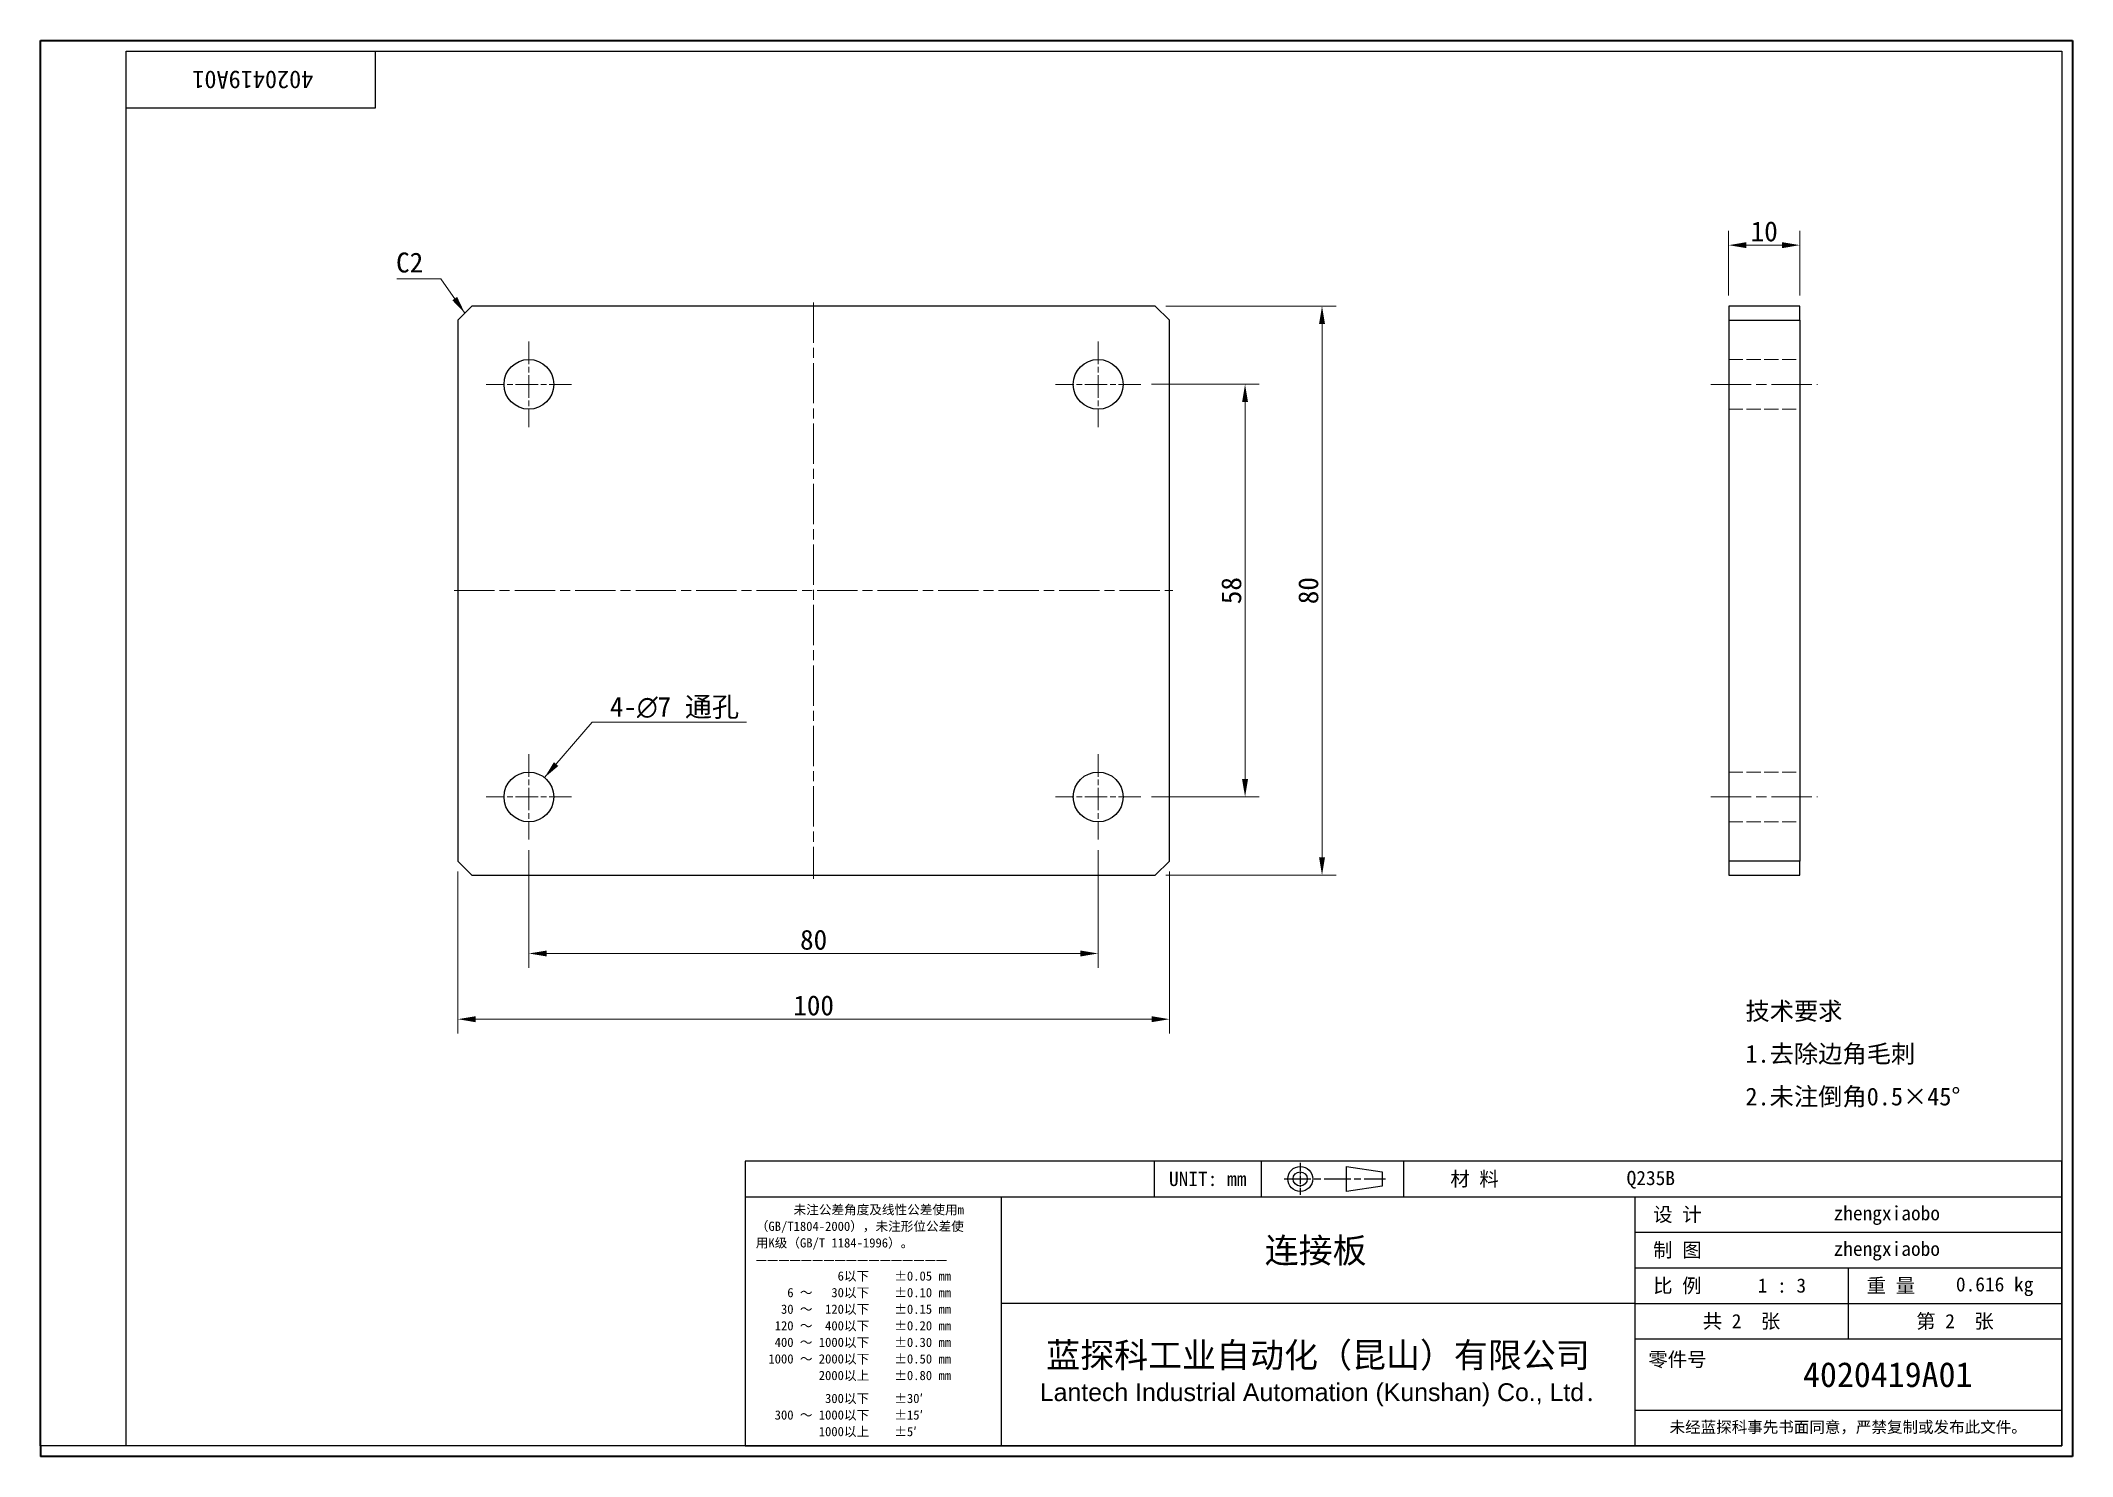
# Model space of a CAD drawing. Header units: millimetres. Extents: x 6 to 292, y 5 to 205.
import ezdxf
from ezdxf.enums import TextEntityAlignment as Align

# ---------------------------------------------------------------- set-up
doc = ezdxf.new("R2010")
doc.units = ezdxf.units.MM
doc.linetypes.add('CHAIN', pattern=[0.3543, 0.2362, -0.0295, 0.0591, -0.0295])
doc.linetypes.add('DASHED', pattern=[0.2067, 0.1654, -0.0413])
for name, color, linetype, lineweight in [('1', 7, 'Continuous', 18), ('可见 (ISO)', 7, 'Continuous', 25), ('图框 (ISO)', 7, 'Continuous', 35), ('标题 (ISO)', 7, 'Continuous', 25)]:
    doc.layers.add(name, color=color, linetype=linetype, lineweight=lineweight)
for name, color, linetype, lineweight, true_color in [('中心标记 (ISO)', 1, 'CHAIN', 18, 0xff0000), ('中心线 (ISO)', 1, 'CHAIN', 18, 0xff0000), ('尺寸 (ISO)', 7, 'Continuous', 18, 0x008000), ('符号 (ISO)', 7, 'Continuous', 18, 0x008000), ('隐藏 (ISO)', 5, 'DASHED', 18, 0x0000ff)]:
    doc.layers.add(name, color=color, linetype=linetype, lineweight=lineweight, true_color=true_color)
doc.styles.add('文本样式164', font='SimSun.ttf')
doc.styles.add('文本样式165', font='SimSun.ttf')
doc.styles.add('文本样式74', font='SimSun.ttf')
doc.styles.add('最新国标', font='simfang.ttf')
doc.styles.add('注释文本 (ISO)', font='simfang.ttf')
doc.dimstyles.new('默认 (GB)', dxfattribs={"dimtxt": 2.8, "dimasz": 2.5, "dimexe": 2, "dimexo": 1.5, "dimgap": 0.5, "dimtad": 1, "dimtoh": 1, "dimdsep": 46, "dimtxsty": '最新国标', "dimcen": 0.09, "dimdle": 10, "dimclrd": 256, "dimclre": 256, "dimclrt": 256, "dimaunit": 1, "dimadec": 3, "dimazin": 2, "dimtfac": 0.535714, "dimtmove": 0, "dimatfit": 3, "dimfxl": 0, "dimtolj": 1, "dimtzin": 0, "dimlwd": -1, "dimlwe": -1, "dimarcsym": 0})
doc.dimstyles.new('默认 (GB)$7', dxfattribs={"dimtxt": 2.8, "dimasz": 2.5, "dimexe": 2, "dimexo": 1.5, "dimgap": 0.5, "dimtad": 1, "dimtoh": 1, "dimdsep": 46, "dimtxsty": '最新国标', "dimcen": 0.09, "dimdle": 10, "dimclrd": 256, "dimclre": 256, "dimclrt": 256, "dimaunit": 1, "dimadec": 3, "dimazin": 2, "dimtfac": 0.535714, "dimtmove": 0, "dimatfit": 3, "dimfxl": 0, "dimtolj": 1, "dimtzin": 0, "dimlwd": -1, "dimlwe": -1, "dimarcsym": 0})

# ---------------------------------------------------------------- blocks, each defined once
blk = doc.blocks.new('图框 最新国标')
at = {"layer": '图框 (ISO)'}
for p, q in [((6, 7), (6, 204.5)), ((6, 204.5), (291.5, 204.5)), ((291.5, 204.5), (291.5, 5.5)), ((6, 7), (6, 5.5)), ((6, 7), (6, 5.5)), ((291.5, 5.5), (6, 5.5))]:
    blk.add_line(p, q, dxfattribs=at)
at = {"layer": '图框 (ISO)', "color": 7, "linetype": 'Continuous', "lineweight": 25}
for p, q in [((18, 203), (290, 203)), ((18, 7), (18, 203)), ((18, 203), (290, 203)), ((53, 203), (53, 195)), ((290, 203), (290, 7)), ((290, 203), (290, 7)), ((53, 195), (18, 195)), ((290, 7), (6, 7)), ((290, 7), (18, 7))]:
    blk.add_line(p, q, dxfattribs=at)
at = {"layer": '图框 (ISO)', "style": '文本样式74'}
blk.add_attdef('零件代号_001', (44.32, 200.25), '', height=2.5, rotation=180, dxfattribs=at)
blk = doc.blocks.new('标题栏 最新国标')
at = {"layer": '标题 (ISO)'}
for p, q in [((381.98, -183.84), (196.98, -183.84)), ((196.98, -183.84), (196.98, -223.84)), ((254.48, -183.84), (254.48, -188.84)), ((269.48, -183.84), (269.48, -188.84)), ((281.48, -188.09), (281.48, -184.59)), ((281.48, -184.59), (286.48, -185.34)), ((286.48, -185.34), (286.48, -187.34)), ((289.48, -183.84), (289.48, -188.84)), ((381.98, -223.84), (381.98, -183.84)), ((383.48, -183.84), (383.48, -225.34)), ((286.48, -187.34), (281.48, -188.09)), ((196.98, -188.84), (381.98, -188.84)), ((232.98, -188.84), (232.98, -223.84)), ((321.98, -188.84), (321.98, -223.84)), ((321.98, -193.84), (381.98, -193.84)), ((321.98, -198.84), (381.98, -198.84)), ((351.98, -198.84), (351.98, -208.84)), ((321.98, -203.84), (232.98, -203.84)), ((321.98, -203.84), (381.98, -203.84)), ((321.98, -208.84), (381.98, -208.84)), ((321.98, -218.84), (381.98, -218.84)), ((196.98, -223.84), (381.98, -223.84)), ((383.48, -225.34), (196.98, -225.34))]:
    blk.add_line(p, q, dxfattribs=at)
at = {"layer": '标题 (ISO)', "linetype": 'CHAIN', "ltscale": 5.000333}
blk.add_line((274.98, -184.09), (274.98, -188.59), dxfattribs=at)
at = {"layer": '标题 (ISO)', "linetype": 'CHAIN', "ltscale": 15.834605}
blk.add_line((272.73, -186.34), (286.98, -186.34), dxfattribs=at)
at = {"layer": '标题 (ISO)'}
for radius in [1.75, 1]:
    blk.add_circle((274.98, -186.34), radius, dxfattribs=at)
at = {"layer": '1', "style": '文本样式164'}
for s, p in [('UNIT: mm', (261.98, -186.34)), ('材 料', (299.48, -186.34)), ('设 计', (327.98, -191.34)), ('制 图', (327.98, -196.34)), ('比 例', (327.98, -201.34)), ('重 量', (357.98, -201.34)), ('共 2  张', (336.98, -206.34)), ('第 2  张', (366.98, -206.34))]:
    blk.add_text(s, height=2, dxfattribs=at).set_placement(p, align=Align.MIDDLE_CENTER)
at = {"layer": '标题 (ISO)', "char_height": 2, "style": '注释文本 (ISO)'}
for s, insert, attachment_point, line_spacing_factor in [('{\\fSimSun|b0|i0|c134|p2;\\H0.65x;      未注公差角度及线性公差使用m\\P（GB/T1804-2000），未注形位公差使\\P用K级（GB/T 1184-1996）。\\P—————————————————\\P             6以下    ±0.05 mm\\P     6 ～   30以下    ±0.10 mm\\P    30 ～  120以下    ±0.15 mm\\P   120 ～  400以下    ±0.20 mm\\P   400 ～ 1000以下    ±0.30 mm\\P  1000 ～ 2000以下    ±0.50 mm\\P          2000以上    ±0.80 mm\\P\\H0.38462x;\\P\\H2.6x;           300以下    ±30′\\P   300 ～ 1000以下    ±15′\\P          1000以上    ±5′}', (198.48, -206.34), 4, 1.075116), ('{\\fMicrosoft YaHei|b0|i0|c134|p34;\\H1.75x;蓝探科工业自动化（昆山）有限公司\\P\\fArial|b0|i0|c0|p34;\\H0.71429x;Lantech Industrial Automation (Kunshan) Co., Ltd\\fFangSong|b0|i0|c134|p49;.\\H1.15195x; }', (277.48, -213.84), 5, 0.978695)]:
    blk.add_mtext(s, dxfattribs=dict(at, insert=insert, attachment_point=attachment_point, line_spacing_factor=line_spacing_factor))
at = {"layer": '标题 (ISO)', "attachment_point": 5, "style": '注释文本 (ISO)'}
for s, insert, char_height in [('\\fFangSong|b0|i0;零件号', (327.98, -211.84), 2), ('\\fSimSun|b0|i0;{\\H1.6000;未经蓝探科事先书面同意，严禁复制或发布此文件。}', (351.98, -221.34), 1.6)]:
    blk.add_mtext(s, dxfattribs=dict(at, insert=insert, char_height=char_height))
at = {"layer": '标题 (ISO)'}
for tag, p, height, style in [('材料_001', (320.84, -187.21), 2, '注释文本 (ISO)'), ('设计人_001', (349.92, -192.16), 2, '注释文本 (ISO)'), ('库存编号_001', (269.98, -198.14), 3.5, '文本样式165'), ('设计人_001', (349.92, -197.16), 2, '注释文本 (ISO)'), ('视图比例_001', (339.26, -202.33), 2, '注释文本 (ISO)'), ('质量\\P3;_001', (367.12, -202.16), 2, '注释文本 (ISO)'), ('零件代号_001', (345.63, -215.59), 3.5, '文本样式165')]:
    blk.add_attdef(tag, p, '', height=height, dxfattribs=dict(at, style=style))
blk = doc.blocks.new('*D5')
at = {"layer": 'Defpoints', "color": 0, "transparency": 16777216}
for p in [(74.62, 92.19), (154.62, 92.19), (154.62, 76.19)]:
    blk.add_point(p, dxfattribs=at)
at = {"layer": '尺寸 (ISO)', "color": 116, "true_color": 0x00803f, "transparency": 16777216}
for p, q in [((74.62, 90.69), (74.62, 74.19)), ((154.62, 90.69), (154.62, 74.19)), ((77.12, 76.19), (152.12, 76.19))]:
    blk.add_line(p, q, dxfattribs=at)
for points in [[(77.12, 76.6), (77.12, 75.77), (74.62, 76.19)], [(152.12, 76.6), (152.12, 75.77), (154.62, 76.19)]]:
    blk.add_solid(points, dxfattribs=at)
at = {"layer": '尺寸 (ISO)', "transparency": 16777216, "insert": (114.62, 78.1), "char_height": 2.8, "attachment_point": 5, "style": '最新国标'}
blk.add_mtext('\\A1;80', dxfattribs=at)
blk = doc.blocks.new('*D6')
at = {"layer": 'Defpoints', "color": 0, "transparency": 16777216}
for p in [(160.62, 156.19), (175.25, 156.19), (160.62, 98.19)]:
    blk.add_point(p, dxfattribs=at)
at = {"layer": '尺寸 (ISO)', "color": 116, "true_color": 0x00803f, "transparency": 16777216}
for p, q in [((162.12, 156.19), (177.25, 156.19)), ((175.25, 100.69), (175.25, 153.69)), ((162.12, 98.19), (177.25, 98.19))]:
    blk.add_line(p, q, dxfattribs=at)
for points in [[(174.83, 153.69), (175.66, 153.69), (175.25, 156.19)], [(174.83, 100.69), (175.66, 100.69), (175.25, 98.19)]]:
    blk.add_solid(points, dxfattribs=at)
at = {"layer": '尺寸 (ISO)', "transparency": 16777216, "insert": (173.33, 127.19), "char_height": 2.8, "attachment_point": 5, "rotation": 90, "style": '最新国标'}
blk.add_mtext('\\A1;58', dxfattribs=at)
blk = doc.blocks.new('*D7')
at = {"layer": 'Defpoints', "color": 0, "transparency": 16777216}
for p in [(64.62, 89.19), (164.62, 89.19), (64.62, 66.95)]:
    blk.add_point(p, dxfattribs=at)
at = {"layer": '尺寸 (ISO)', "color": 116, "true_color": 0x00803f, "transparency": 16777216}
for p, q in [((64.62, 87.69), (64.62, 64.95)), ((164.62, 87.69), (164.62, 64.95)), ((162.12, 66.95), (67.12, 66.95))]:
    blk.add_line(p, q, dxfattribs=at)
for points in [[(67.12, 67.37), (67.12, 66.53), (64.62, 66.95)], [(162.12, 67.37), (162.12, 66.53), (164.62, 66.95)]]:
    blk.add_solid(points, dxfattribs=at)
at = {"layer": '尺寸 (ISO)', "transparency": 16777216, "insert": (114.62, 68.87), "char_height": 2.8, "attachment_point": 5, "style": '最新国标'}
blk.add_mtext('\\A1;100', dxfattribs=at)
blk = doc.blocks.new('*D8')
at = {"layer": 'Defpoints', "color": 0, "transparency": 16777216}
for p in [(162.62, 167.19), (186.06, 167.19), (162.62, 87.19)]:
    blk.add_point(p, dxfattribs=at)
at = {"layer": '尺寸 (ISO)', "color": 116, "true_color": 0x00803f, "transparency": 16777216}
for p, q in [((164.12, 167.19), (188.06, 167.19)), ((186.06, 89.69), (186.06, 164.69)), ((164.12, 87.19), (188.06, 87.19))]:
    blk.add_line(p, q, dxfattribs=at)
for points in [[(185.65, 164.69), (186.48, 164.69), (186.06, 167.19)], [(185.65, 89.69), (186.48, 89.69), (186.06, 87.19)]]:
    blk.add_solid(points, dxfattribs=at)
at = {"layer": '尺寸 (ISO)', "transparency": 16777216, "insert": (184.15, 127.19), "char_height": 2.8, "attachment_point": 5, "rotation": 90, "style": '最新国标'}
blk.add_mtext('\\A1;80', dxfattribs=at)
blk = doc.blocks.new('*D9')
at = {"layer": 'Defpoints', "color": 0, "transparency": 16777216}
for p in [(253.2, 175.75), (243.2, 167.19), (253.2, 167.19)]:
    blk.add_point(p, dxfattribs=at)
at = {"layer": '尺寸 (ISO)', "color": 116, "true_color": 0x00803f, "transparency": 16777216}
for p, q in [((243.2, 168.69), (243.2, 177.75)), ((253.2, 168.69), (253.2, 177.75)), ((245.7, 175.75), (250.7, 175.75))]:
    blk.add_line(p, q, dxfattribs=at)
for points in [[(245.7, 176.17), (245.7, 175.33), (243.2, 175.75)], [(250.7, 176.17), (250.7, 175.33), (253.2, 175.75)]]:
    blk.add_solid(points, dxfattribs=at)
at = {"layer": '尺寸 (ISO)', "transparency": 16777216, "insert": (248.2, 177.67), "char_height": 2.8, "attachment_point": 5, "style": '最新国标'}
blk.add_mtext('\\A1;10', dxfattribs=at)

msp = doc.modelspace()

# ---------------------------------------------------------------- linework, layer by layer
at = {"layer": '中心标记 (ISO)', "ltscale": 13.334389}
for p, q in [((74.615, 162.186), (74.615, 150.186)), ((154.615, 162.186), (154.615, 150.186)), ((80.615, 156.186), (68.615, 156.186)), ((160.615, 156.186), (148.615, 156.186)), ((74.615, 104.186), (74.615, 92.186)), ((154.615, 104.186), (154.615, 92.186)), ((80.615, 98.186), (68.615, 98.186)), ((160.615, 98.186), (148.615, 98.186))]:
    msp.add_line(p, q, dxfattribs=at)
at = {"layer": '中心线 (ISO)', "ltscale": 23.990969}
for p, q in [((114.615, 167.686), (114.615, 86.686)), ((240.704, 156.186), (255.704, 156.186)), ((64.115, 127.186), (165.115, 127.186)), ((240.704, 98.186), (255.704, 98.186))]:
    msp.add_line(p, q, dxfattribs=at)
at = {"layer": '可见 (ISO)'}
for p, q in [((64.615, 165.186), (66.615, 167.186)), ((162.615, 167.186), (66.615, 167.186)), ((162.615, 167.186), (164.615, 165.186)), ((253.204, 167.186), (243.204, 167.186)), ((243.204, 167.186), (243.204, 165.186)), ((253.204, 165.186), (253.204, 167.186)), ((64.615, 165.186), (64.615, 89.186)), ((164.615, 89.186), (164.615, 165.186)), ((243.204, 165.186), (253.204, 165.186)), ((243.204, 165.186), (243.204, 89.186)), ((253.204, 165.186), (253.204, 89.186)), ((66.615, 87.186), (64.615, 89.186)), ((164.615, 89.186), (162.615, 87.186)), ((253.204, 89.186), (243.204, 89.186)), ((243.204, 89.186), (243.204, 87.186)), ((253.204, 87.186), (253.204, 89.186)), ((66.615, 87.186), (162.615, 87.186)), ((243.204, 87.186), (253.204, 87.186))]:
    msp.add_line(p, q, dxfattribs=at)
for centre in [(74.615, 156.186), (154.615, 156.186), (74.615, 98.186), (154.615, 98.186)]:
    msp.add_circle(centre, 3.5, dxfattribs=at)
at = {"layer": '隐藏 (ISO)', "ltscale": 12.094824}
for p, q in [((243.204, 159.686), (253.204, 159.686)), ((243.204, 152.686), (253.204, 152.686)), ((243.204, 101.686), (253.204, 101.686)), ((243.204, 94.686), (253.204, 94.686))]:
    msp.add_line(p, q, dxfattribs=at)

# ---------------------------------------------------------------- block references
msp.add_blockref('图框 最新国标', (0, 0)).add_auto_attribs({'零件代号_001': '4020419A01'})
ref = msp.add_blockref('标题栏 最新国标', (-91.983, 230.844))
ref.add_attrib('零件代号_001', '4020419A01', (253.652, 15.25), dxfattribs={"layer": '标题 (ISO)', "height": 3.5, "style": '文本样式165'})
ref.add_attrib('库存编号_001', '连接板', (178.001, 32.701), dxfattribs={"layer": '标题 (ISO)', "height": 3.5, "style": '文本样式165'})
ref.add_attrib('质量\\P3;_001', '0.616 kg', (275.137, 28.683), dxfattribs={"layer": '标题 (ISO)', "height": 2, "style": '注释文本 (ISO)'})
ref.add_attrib('视图比例_001', '1 : 3', (247.28, 28.517), dxfattribs={"layer": '标题 (ISO)', "height": 2, "style": '注释文本 (ISO)'})
ref.add_attrib('设计人_001', 'zhengxiaobo', (257.937, 38.683), dxfattribs={"layer": '标题 (ISO)', "height": 2, "style": '注释文本 (ISO)'})
ref.add_attrib('设计人_001', 'zhengxiaobo', (257.937, 33.683), dxfattribs={"layer": '标题 (ISO)', "height": 2, "style": '注释文本 (ISO)'})
ref.add_attrib('材料_001', 'Q235B', (228.86, 43.631), dxfattribs={"layer": '标题 (ISO)', "height": 2, "style": '注释文本 (ISO)'})

# ---------------------------------------------------------------- texts
at = {"layer": '符号 (ISO)', "insert": (59.759, 174.71), "char_height": 2.8, "attachment_point": 3, "style": '最新国标'}
msp.add_mtext('C2', dxfattribs=at)
at = {"layer": '符号 (ISO)'}
for s, insert, char_height, width, attachment_point, line_spacing_factor, style in [('4-\\fAIGDT|b0|i0;{\\H2.8000;n}\\fFangSong|b0|i0;{\\H2.8000;7 通孔}', (85.991, 109.152), 2.8, 20.10414, 7, 0.49, '最新国标'), ('\\fFangSong|b0|i0;{\\H2.5000;技术要求\\P}\\fFangSong|b0|i0;{\\H2.5000;1.去除边角毛刺\\P}\\fFangSong|b0|i0;{\\H2.5000;2.未注倒角0.5×45°}', (245.558, 61.937), 2.5, 35.55556, 4, 1.441304, '注释文本 (ISO)')]:
    msp.add_mtext(s, dxfattribs=dict(at, insert=insert, char_height=char_height, width=width, attachment_point=attachment_point, line_spacing_factor=line_spacing_factor, style=style))

# ---------------------------------------------------------------- dimensions: what is measured, and where the dimension line sits
at = {"layer": '尺寸 (ISO)', "color": 116, "true_color": 0x00803f}
for base, p1, p2, angle, picture, middle in [((253.204, 175.75), (243.204, 167.186), (253.204, 167.186), 180, '*D9', (248.204, 175.75)), ((186.063, 167.186), (162.615, 87.186), (162.615, 167.186), 270, '*D8', (186.063, 127.186)), ((175.248, 156.186), (160.615, 98.186), (160.615, 156.186), 90, '*D6', (175.248, 127.186)), ((154.615, 76.186), (74.615, 92.186), (154.615, 92.186), 180, '*D5', (114.615, 76.186))]:
    dim = msp.add_linear_dim(base=base, p1=p1, p2=p2, angle=angle, dimstyle='默认 (GB)', override={"dimgap": 0.5, "dimtoh": 0, "dimdec": 2, "dimtol": 0, "dimlim": 0, "dimtp": 0, "dimtm": 0, "dimtdec": 2, "dimtofl": 0, "dimatfit": 1}, dxfattribs=at)
    dim.commit()
    dim.dimension.update_dxf_attribs({"geometry": picture, "text_midpoint": middle, "dimtype": 160})
dim = msp.add_linear_dim(base=(64.615, 66.949), p1=(164.615, 89.186), p2=(64.615, 89.186), dimstyle='默认 (GB)', override={"dimgap": 0.5, "dimtoh": 0, "dimdec": 2, "dimtol": 0, "dimlim": 0, "dimtp": 0, "dimtm": 0, "dimtdec": 2, "dimtofl": 0, "dimatfit": 1}, dxfattribs=at)
dim.commit()
dim.dimension.update_dxf_attribs({"geometry": '*D7', "text_midpoint": (114.615, 66.949), "dimtype": 160})

# ---------------------------------------------------------------- leaders
at = {"layer": '符号 (ISO)', "color": 116, "true_color": 0x00803f, "annotation_type": 0, "has_hookline": 1, "hookline_direction": 1, "text_width": 3.712}
msp.add_leader([(65.615, 166.186), (62.259, 171.011), (59.759, 171.011)], dimstyle='默认 (GB)$7', override={"dimgap": 0, "dimtad": 1}, dxfattribs=at)
at = {"layer": '符号 (ISO)', "annotation_type": 0, "has_hookline": 1, "hookline_direction": 0, "text_width": 19.177}
msp.add_leader([(76.808, 100.914), (83.491, 108.686), (85.991, 108.686)], dimstyle='默认 (GB)$7', override={"dimgap": 0, "dimtad": 1}, dxfattribs=at)

doc.saveas('drawing.dxf')
